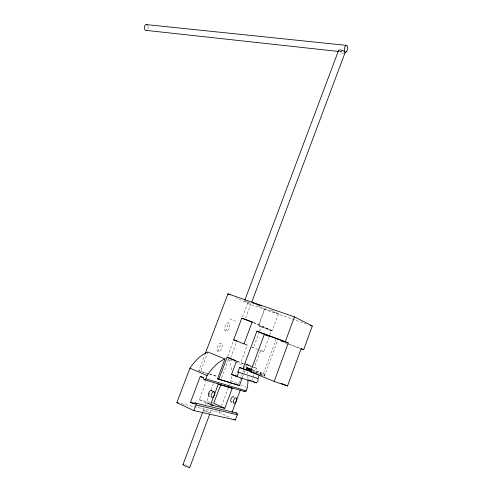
<?xml version="1.0" encoding="UTF-8"?>
<svg xmlns="http://www.w3.org/2000/svg" width="492" height="492" viewBox="0 0 492 492"><rect width="100%" height="100%" fill="white"/><g stroke="black" fill="none" stroke-linecap="round" stroke-linejoin="round"><path stroke-width="0.37" stroke-dasharray="2.46 1.84" d="M251.824 347.051L263.614 351.645L268.804 337.635M269.837 334.831L271.393 330.624L253.485 322.512M257.599 305.501L264.481 308.914L258.269 325.575L272.236 330.679L278.484 313.798L269.714 309.406M259.96 374.689L260.76 372.542L252.427 369.652M260.643 374.922L262.673 375.617L276 339.498L278.128 340.292M264.309 376.466L277.759 339.984M238.675 383.582L242.599 373.041M242.863 372.339L244.173 368.822M244.432 368.121L245.219 366.011A40.332 19.637 -67.8 0 1 245.852 367.339M242.556 377.106L243.86 373.594M244.124 372.893L244.905 370.79M246.209 367.278L247.255 364.474L244.801 363.6M259.364 331.934L253.485 347.721L252.279 347.241M259.628 331.214L261.234 326.909L258.269 325.575M252.175 366.724L254.321 367.487L260.637 350.458L263.614 351.645M251.713 380.913L254.069 374.547M254.333 373.84L256.43 368.182L253.608 367.038M181.296 403.661L219.1 412.517L219.623 411.103M221.468 406.171L228.313 387.844M229.37 385.027L229.893 383.612M230.158 382.911L230.951 380.796A39.704 20.043 -67.5 0 0 231.412 376.546M243.571 363.686L240.699 362.672L247.242 345.144L245.317 344.382M272.236 330.679L259.198 324.763L265.409 308.078M227.648 356.386L233.565 340.642M242.433 317.026L247.544 303.429L236.043 297.801M221.609 377.887L228.602 359.252L234.832 361.786M230.643 357.795L236.634 341.829M245.514 318.152L251.141 303.152M210.238 412.843L211.523 409.412M209.869 404.522L199.266 399.682L206.142 381.46M217.999 351.571L221.166 343.176M225.705 331.153L228.854 322.813A4.459 2.3 -70.1 0 0 224.647 328.275A4.459 2.3 -70.1 0 0 228.313 329.843A4.459 2.3 -70.1 0 0 228.854 322.813M202.932 411.558L204.242 408.071M205.533 404.639L208.946 395.556M209.211 394.855L210.004 392.745M211.062 389.935L213.442 383.606M207.931 352.032L200.582 371.429L198.793 370.654L205.053 354.142M339.505 51.377L344.837 51.968M339.523 51.568L343.33 51.98M199.266 399.682L210.066 402.388M210.791 402.573L212.95 403.114M245.563 301.153C240.779 299.653 252.95 304.53 250.834 303.213M198.793 370.654L208.959 373.791M209.684 374.012L216.947 376.251M201.308 371.651L208.559 373.877M209.285 374.098L217.255 376.552M252.021 370.747L264.708 375.384L252.273 371.116M252.027 369.781L265.102 374.307L260.76 372.542M264.481 308.914L278.484 313.798M247.544 303.429L305.809 323.767M237.144 361.362L243.343 363.557M246.215 364.572L251.24 366.349M256.43 368.182L253.392 367.106L254.321 367.487M244.284 363.939L251.455 366.472M246.264 301.393L250.311 302.967M253.288 322.611L259.198 324.763M261.234 326.909L271.393 330.624M281.301 341.3L283.423 342.088M289.087 344.197L301.129 348.674M280.963 341.343L283.798 342.395M284.505 342.66L286.627 343.453M287.34 343.717L300.089 348.459M245.17 344.345L247.242 345.144M209.807 403.668L206.308 402.585L209.561 404.209M247.255 364.474L252.9 366.755M246.308 364.24L251.271 366.251M237.076 361.202L240.699 362.672M235.52 362.069L243.14 365.169M259.499 374.314L262.673 375.617M230.951 380.796L237.771 383.698M240.502 384.861L246.64 387.475M229.629 318.754L235.188 321.19M219.1 412.517L231.302 418.126M147.914 26.014A2.897 1.876 -85.7 0 1 147.495 29.502M343.767 53.29A3.444 1.328 18.6 0 1 339.775 52.152M247.267 371.958A40.332 19.637 -67.8 0 1 247.568 373.686M247.845 376.122A40.332 19.637 -67.8 0 1 247.968 378.686M228.602 359.252A39.704 20.043 -67.5 0 1 231.461 370.544M184.912 464.731A3.678 0.597 22.3 0 1 186.64 465.352M187.507 465.733A3.678 0.597 22.3 0 1 188.301 466.121M219.973 350.913A4.483 2.306 -69.2 0 0 221.671 343.533A4.483 2.306 -69.2 0 0 217.083 347.666A4.483 2.306 -69.2 0 0 219.973 350.913M204.371 410.746A3.647 0.332 21.9 0 0 210.09 412.874A3.647 0.332 21.9 0 0 206.093 410.838A3.647 0.332 21.9 0 0 204.371 410.746"/><path stroke-width="0.74" d="M274.155 381.454L288.269 342.998L264.432 334.148L250.477 371.749L274.155 381.454L287.531 385.968L301.129 348.674L303.632 349.781L312.285 326.024L294.431 316.879L227.925 293.835L205.324 353.422M288.269 342.998L285.311 341.688L294.431 316.879M235.816 413.071A1.347 1.156 -81.9 0 1 237.31 414.781L235.373 419.996L193.879 410.605L176.849 402.622L189.955 368.188A40.086 20.455 -67.4 0 1 207.931 352.032L224.955 358.969L217.532 378.729L218.829 379.295L227.083 357.321L236.486 361.134L231.523 374.424L236.271 376.417L256.344 382.85A3.223 2.829 -77.5 0 0 257.925 378.582L259.235 375.027M218.829 379.295L239.419 385.531L242.292 377.807M246.049 369.935L246.873 367.721L251.732 369.406M232.003 412.364L240.317 389.984M244.057 390.949A1.328 1.156 -78.8 0 0 246.197 390.808L247.322 387.764A40.332 19.637 -67.8 0 0 247.968 380.021M251.787 302.039L345.046 52.742M244.032 343.871L252.23 321.946L241.8 318.146L233.645 339.849L236.892 341.141M236.271 376.417A3.364 2.909 -76 0 0 237.937 371.958L239.598 367.512L250.969 371.398M232.212 388.348L218.251 384.264L210.533 404.824L224.764 408.323L232.212 388.348L228.731 386.841M251.615 371.835L242.857 368.846L256.898 331.147L285.311 341.688M244.825 300.2L338.527 50.522M220.723 384.879L213.669 403.292L224.764 408.323M189.814 467.302L209.697 414.276M193.879 410.605L196.019 404.928A1.464 1.218 -79 0 0 195.416 403.053A1.464 1.218 -79 0 0 193.787 403.895L190.459 402.358L200.244 376.515L203.147 377.376M200.244 376.515L203.59 377.967A1.445 1.218 -76.1 0 0 204.254 379.75A1.445 1.218 -76.1 0 0 205.859 378.877L207.107 375.568A40.725 20.049 -67.7 0 1 224.955 358.969M183.012 464.503L202.661 412.271M146.345 24.6L346.368 45.356M146.136 30.375L338.004 51.396M176.849 402.622L178.332 402.966M196.019 404.928L237.31 414.781M190.459 402.358L194.912 403.428M195.416 403.053L236.707 413.04M220.588 384.885L219.678 384.615M204.254 379.75L244.69 391.601M205.859 378.877L246.197 390.808M217.532 378.729L239.419 385.531M231.523 374.424L237.292 376.275M248.829 379.984L250.988 380.679M237.937 371.958L257.925 378.582M250.477 371.749L258.085 374.344M251.326 370.507L246.461 368.828L250.889 370.636M252.119 302.685L261.393 305.901M310.126 325.273L312.285 326.024M227.083 357.321L229.727 358.256M210.447 404.547L213.067 405.291L212.667 404.971M252.599 322.358L241.8 318.146M218.141 384.061L218.965 384.369M300.797 348.723L303.632 349.781M233.645 339.849L244.481 344.074M230.385 358.49L235.742 360.661M246.873 367.721L251.301 369.529M281.196 383.373L287.531 385.968M239.598 367.512L242.857 368.846M253.036 381.466L256.344 382.85M189.955 368.188L207.107 375.568M256.898 331.147L267.814 335.919M264.432 334.148L270.748 336.909M211.259 390.562L214.002 391.773M234.02 419.375L235.373 419.996M227.925 293.835L229.955 294.825M146.628 30.27A2.897 1.876 -85.7 0 1 144.39 27.146A2.897 1.876 -85.7 0 1 147.268 24.975M338.742 51.297A3.444 1.328 18.6 0 1 341.805 50.245A3.444 1.328 18.6 0 1 344.812 53.025M232.187 401.89A2.897 1.39 -68 0 1 230.699 400.832A2.897 1.39 -68 0 1 231.996 397.345A2.897 1.39 -68 0 1 233.934 397.204M209.549 396.238A3.038 1.525 -67.5 0 1 208.706 393.003A3.038 1.525 -67.5 0 1 211.603 390.765M189.752 467.111A3.678 0.597 22.3 0 1 186.185 466.459A3.678 0.597 22.3 0 1 183.19 464.411M346.854 51.156A3.475 1.587 -81 0 0 346.774 45.449A3.475 1.587 -81 0 0 344.332 49.784A3.475 1.587 -81 0 0 346.854 51.156M235.281 402.727A2.903 1.384 -68 0 0 236.375 398.016A2.903 1.384 -68 0 0 233.491 400.894A2.903 1.384 -68 0 0 235.281 402.727M213.208 396.915A3.044 1.519 -67.5 0 0 214.34 391.976A3.044 1.519 -67.5 0 0 211.228 394.965A3.044 1.519 -67.5 0 0 213.208 396.915"/></g></svg>
